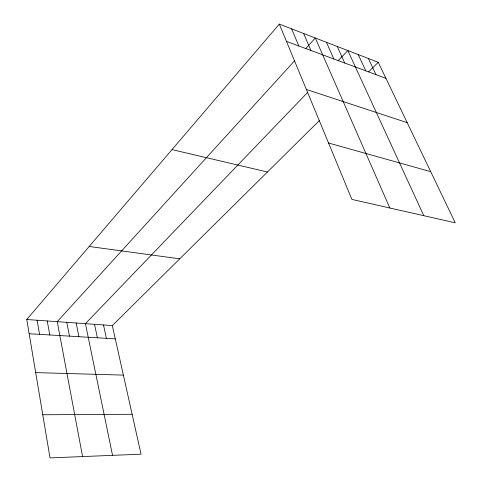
<?xml version="1.0" encoding="UTF-8"?>
<svg xmlns="http://www.w3.org/2000/svg" width="482" height="482" viewBox="0 0 482 482"><rect width="100%" height="100%" fill="white"/><g stroke="black" fill="none" stroke-linecap="round" stroke-linejoin="round"><path stroke-width="0.72" d="M319.331 120.633L112.324 325.573L141.039 454.189L50.02 457.9L26.763 319.5L279.307 24.1L378.25 62.305L455.237 222.805L351.896 199.415L279.307 24.1M294.635 60.732L57.238 321.663L82.567 456.575M305.474 48.821L315.312 38.006L389.836 208.001M307.606 92.448L85.416 323.663L112.541 455.351M338.093 60.72L347.853 50.568L423.792 215.689M368.622 71.842L378.25 62.305M42.771 414.767L132.128 414.273M35.686 372.604L123.386 375.11M29.155 333.731L115.294 338.87M26.763 319.5L112.324 325.573M89.194 246.477L179.744 258.828M172.008 149.613L267.45 172.002M328.543 143.009L430.703 171.658M306.365 89.453L407.2 122.663M286.465 41.386L385.937 78.337M368.344 58.479L375.99 74.638M358.21 54.568L365.814 70.86M337.255 46.477L344.757 63.04M326.41 42.289L333.857 58.991M303.606 33.481L310.92 50.471M291.61 28.848L298.846 45.983M103.491 324.946L106.408 338.34M94.526 324.308L97.382 337.798M76.168 323.006L78.909 336.695M66.775 322.338L69.45 336.135M47.248 320.952L49.785 334.96M37.09 320.229L39.56 334.351"/></g></svg>
